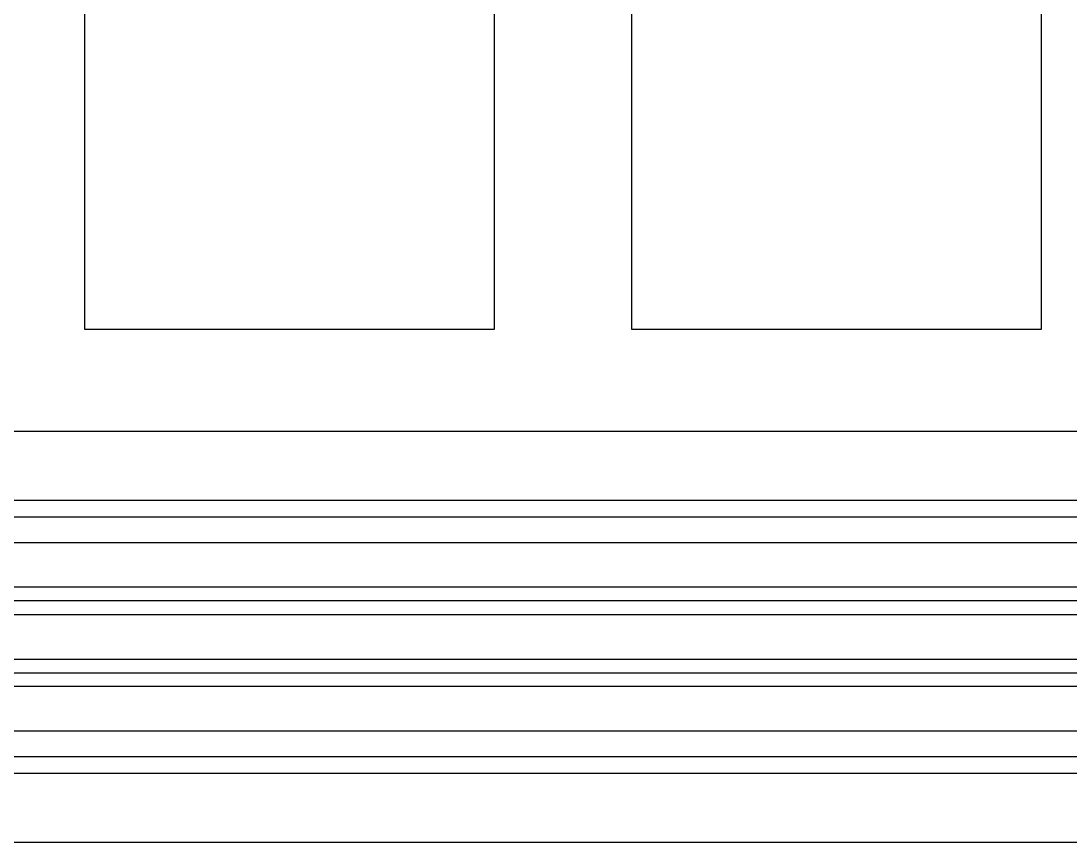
# Model space of a CAD drawing. Header units: millimetres. Extents: x -678720 to -601931, y -306 to 39239.
# Drawn here: x -653970 to -653203, y 7519 to 8119 of the extents above; entities that cross this region are included whole.
import ezdxf
from ezdxf.xclip import XClip

# ---------------------------------------------------------------- set-up
doc = ezdxf.new("R2010")
doc.units = ezdxf.units.MM
doc.header["$XCLIPFRAME"] = 0
for name, color, linetype in [('000 - WIPEOUT', 250, 'Continuous'), ('001 - ASCESSORIES', 251, 'Continuous'), ('A04_TUBE SERIES', 2, 'Continuous'), ('A11_ALU.SOLID SHEET', 2, 'Continuous')]:
    doc.layers.add(name, color=color, linetype=linetype)
doc.layers.add('008 - LIGHTING', color=1, linetype='Continuous', lineweight=9)

# ---------------------------------------------------------------- blocks, each defined once
blk = doc.blocks.new('*U476')
at = {"layer": '001 - ASCESSORIES', "color": 0, "linetype": 'ByBlock'}
blk.add_lwpolyline([(800, 87.5), (-800, 87.5), (-800, -87.5), (800, -87.5)], close=True, dxfattribs=at)
at = {"layer": '001 - ASCESSORIES', "linetype": 'ByBlock'}
for points in [[(-781.5, 69), (781.5, 69), (781.5, -69), (-781.5, -69)], [(781.5, 36.33), (-781.5, 36.33), (-781.5, 16.33), (781.5, 16.33)], [(-781.5, -16.33), (781.5, -16.33), (781.5, -36.33), (-781.5, -36.33)]]:
    blk.add_lwpolyline(points, close=True, dxfattribs=at)
for points in [[(781.5, 26.33), (-781.5, 26.33)], [(-781.5, -26.33), (781.5, -26.33)]]:
    blk.add_lwpolyline(points, dxfattribs=at)
blk = doc.blocks.new('*U488')
at = {"layer": 'Defpoints', "color": 250, "flags": 1}
blk.add_attdef('EXTR.OVL-LENGTH_', (-33.1, -9.01), '', height=5, dxfattribs=at)
blk.add_wipeout([(-25, 0), (25, 0), (25, 81755), (-25, 81755)]).dxf.layer = '000 - WIPEOUT'
at = {"layer": 'A04_TUBE SERIES', "color": 0}
blk.add_lwpolyline([(-25, 0), (25, 0), (25, 81755), (-25, 81755)], close=True, dxfattribs=at)
blk = doc.blocks.new('*U489')
at = {"layer": 'Defpoints', "color": 250, "flags": 1}
blk.add_attdef('EXTR.OVL-LENGTH_', (-33.1, -9.01), '', height=5, dxfattribs=at)
blk.add_wipeout([(-25, 0), (25, 0), (25, 81755), (-25, 81755)]).dxf.layer = '000 - WIPEOUT'
at = {"layer": 'A04_TUBE SERIES', "color": 0}
blk.add_lwpolyline([(-25, 0), (25, 0), (25, 81755), (-25, 81755)], close=True, dxfattribs=at)
blk = doc.blocks.new('*U605')
at = {"color": 3}
for points in [[(-275, -28450), (275, -28450), (275, -28750), (-275, -28750)], [(-275, -28850), (275, -28850), (275, -29150), (-275, -29150)]]:
    blk.add_wipeout(points, dxfattribs=at).dxf.layer = '000 - WIPEOUT'
at = {"layer": 'A11_ALU.SOLID SHEET', "color": 0, "linetype": 'ByBlock'}
for points in [[(-275, -28750), (275, -28750), (275, -28450), (-275, -28450)], [(-275, -29150), (275, -29150), (275, -28850), (-275, -28850)]]:
    blk.add_lwpolyline(points, close=True, dxfattribs=at)
blk = doc.blocks.new('*U743')
at = {"layer": '008 - LIGHTING'}
blk.add_blockref('*U476', (91186, 4090), dxfattribs=at)
at = {"layer": 'A04_TUBE SERIES', "color": 0, "linetype": 'ByBlock', "rotation": 270}
for name, p in [('*U488', (21303.5, 4215)), ('*U489', (21303.5, 3965))]:
    blk.add_blockref(name, p, dxfattribs=at)
at = {"layer": 'A11_ALU.SOLID SHEET', "color": 0, "linetype": 'ByBlock', "rotation": 90}
blk.add_blockref('*U605', (62308.5, 4590), dxfattribs=at)

msp = doc.modelspace()

# ---------------------------------------------------------------- block references
at = {"layer": 'A11_ALU.SOLID SHEET'}
ref = msp.add_blockref('*U743', (-744682.37, 3579.02), dxfattribs=at)
XClip(ref).set_block_clipping_path([(69798.6834257276, -3885.5002684942), (120965.0023936313, 33679.9972602262)])

doc.saveas('drawing.dxf')
